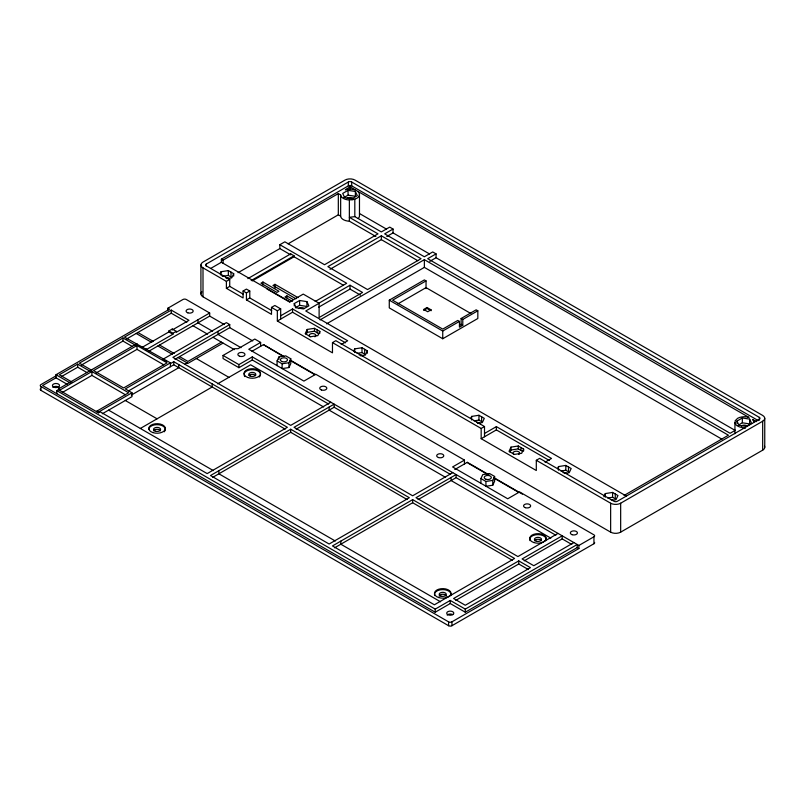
<?xml version="1.0" encoding="UTF-8"?>
<svg xmlns="http://www.w3.org/2000/svg" width="805" height="805" viewBox="0 0 805 805"><rect width="100%" height="100%" fill="white"/><g stroke="black" fill="none" stroke-linecap="round" stroke-linejoin="round"><path stroke-width="1.21" d="M220.067 273.831L221.043 271.718L228.348 270.591L233.692 273.68L233.692 276.085M233.692 273.68L231.729 277.896L226.869 278.651M277.091 360.892L278.933 356.937L285.775 355.88L290.786 358.768L290.786 363.598L288.955 367.553L282.112 368.61L282.112 363.79L277.091 360.892L277.091 365.712M288.955 367.553L288.955 362.723L290.786 358.768M307.168 329.446L305.206 333.662L310.549 336.752L317.854 335.625L319.816 331.408L314.463 328.319L307.168 329.446L307.168 332.344L306.182 334.447M353.717 350.99L354.693 348.887L361.998 347.75L367.342 350.839L367.342 353.254M367.342 350.839L365.39 355.055L360.519 355.81M470.663 418.509L471.639 416.406L478.945 415.269L484.288 418.359L482.336 422.575L477.466 423.329M480.917 478.562L482.748 474.618L489.601 473.551L494.612 476.449L494.612 481.269L492.781 485.224L485.928 486.28L485.928 481.46L480.917 478.562L480.917 483.392M492.781 485.224L492.781 480.404L494.612 476.449M510.984 447.127L509.032 451.343L514.375 454.423L521.68 453.296L523.632 449.079L518.289 445.99L510.984 447.127L510.984 450.015L510.008 452.128M557.543 468.671L558.519 466.558L565.824 465.431L571.168 468.52L569.205 472.736L564.345 473.491M603.831 496.725L605.3 493.566L612.595 492.439L617.948 495.528L615.986 499.744L612.333 500.308M206.342 266.314L206.342 264L348.344 182.021A2.365 1.369 0 0 1 351.684 182.021L759.336 417.372L759.336 420.26M318.528 303.404L350.014 285.222L362.552 292.457L319.112 317.532L319.112 303.264L303.233 294.097L289.87 301.815L221.375 262.269L221.375 259.18L348.344 185.875A2.365 1.369 0 0 1 351.684 185.875L758.25 420.602M221.375 259.18L223.045 260.146L338.321 193.592L340.656 194.941L340.887 195.967A9.449 5.454 0 0 0 347.569 199.821L352.459 199.821L356.696 198.412A9.449 5.454 0 0 0 358.205 191.832L358.426 191.701M745.188 428.491L741.848 427.465A9.449 5.454 0 0 1 735.166 423.601L735.166 420.774L737.611 418.328A9.449 5.454 0 0 1 749.022 417.463L350.014 186.841L345.295 189.829A9.449 5.454 0 0 1 354.743 189.829L354.975 189.698M210.638 268.468L221.375 262.269M348.062 190.342L342.719 193.421L344.671 197.638L351.976 198.775L357.319 195.685L355.367 191.469L348.062 190.342L348.062 195.162L343.785 197.628M167.913 310.237L167.913 308.184L182.946 299.5A2.365 1.369 0 0 1 186.287 299.5L209.682 313.004L209.682 316.093L148.321 351.513M238.049 272.704L279.848 248.574L279.848 244.71L284.859 241.822L324.536 264.724L377.998 233.863L349.36 217.32L354.814 216.615L381.339 231.931L389.701 227.111L393.041 229.043L393.041 232.897L429.498 253.947M328.651 404.07L252.287 359.976L238.914 367.694L223.045 358.527L223.045 355.448L238.914 364.605L252.287 356.887L578.896 545.458L578.896 548.547L577.225 547.581L465.29 612.213L450.257 603.529L435.223 612.213L42.615 385.535L55.978 377.817L55.978 374.738L169.583 309.14L167.913 308.184M57.215 375.17L40.944 384.569A2.365 1.369 0 0 0 40.944 386.501L40.944 390.365L448.586 625.716A2.365 1.369 0 0 0 451.927 625.716L593.939 543.727A2.365 1.369 0 0 0 594.543 542.409M90.23 371.357L77.693 364.122L59.318 374.738L71.846 381.973M135.502 345.214L122.974 337.989L79.363 363.156L91.901 370.391L91.901 369.626M142.183 346.573L142.183 347.337L168.919 331.912L168.919 330.946L172.26 329.014L172.26 329.98L188.964 320.33L171.254 310.106L124.473 337.114L170.419 362.874L170.419 366.728M288.069 243.824L338.321 214.814L340.656 216.153L340.887 217.189A9.449 5.454 0 0 0 347.569 221.043L349.36 221.184L375.875 236.499M61.482 376.569L77.693 367.211L87.091 372.635M81.496 365.017L122.974 341.068L132.372 346.502M126.606 338.975L171.254 313.195L186.881 322.221M201.874 291.863A7.084 4.095 0 0 0 203.001 296.803L610.643 532.145A7.084 4.095 0 0 0 620.665 532.145L762.677 450.166L762.677 421.226A7.084 4.095 0 0 0 762.677 415.44L355.025 180.089A7.084 4.095 0 0 0 345.003 180.089L203.001 262.078A7.084 4.095 0 0 0 203.001 267.864L226.386 281.368L229.727 279.436L229.727 286.379L243.301 294.217M226.386 281.368L226.386 288.311L229.727 286.379M247.839 278.631L290.706 253.877L294.046 255.809L294.046 256.765L343.453 285.292M170.419 363.639L173.759 361.717L287.365 427.304L207.177 473.602L100.253 411.868L98.582 412.834L58.483 389.68L58.483 388.916L137.001 343.584M56.813 393.736L56.813 390.646L58.483 389.68M58.483 388.916L60.154 389.882L91.901 371.548L128.649 392.77L96.912 411.093L96.912 411.868M137.001 345.506L93.571 370.592L123.638 387.95L167.078 362.874L137.001 345.506L137.001 349.37L95.745 373.188M251.18 280.553L294.046 255.809M252.247 280.905L294.046 256.765M62.267 392.518L91.901 375.412L125.409 394.762M226.386 288.311L243.09 297.961L243.09 291.007L246.431 289.086L249.781 291.007L249.781 297.961L271.708 310.619M168.919 330.946L172.924 333.26L176.265 331.328L176.265 332.294L209.682 313.004M262.953 282.032L260.951 283.189L276.94 292.416L278.943 291.259L262.953 282.032L262.953 284.92M172.924 333.26L172.924 334.226L146.198 349.652L146.198 348.887M243.09 291.007L246.431 292.94L249.781 291.007M246.431 292.94L246.431 299.883L249.781 297.961M298.011 297.639L274.958 284.326L272.955 285.483L295.988 298.786M162.902 359.302L226.386 322.644L229.727 324.576L229.727 327.665L174.927 359.302M381.339 235.795L327.877 266.656L367.563 289.569L421.025 258.697L381.339 235.795L381.339 239.649L330.02 269.283M393.041 229.043L384.679 233.863L424.366 256.765L432.718 251.945L436.058 253.877L436.058 257.731L735.186 430.434M229.727 324.576L172.924 357.37L290.706 425.372L330.805 402.228M386.772 236.509L393.041 232.897M170.419 362.874L125.308 388.916L131.99 392.77L131.99 396.634L102.336 413.75M293.362 299.581L286.932 295.878L284.93 297.035L292.416 301.352M246.431 299.883L271.496 314.353L271.496 307.409L274.837 305.477L280.683 308.858L280.683 319.082M128.528 390.908L173.759 364.796L285.222 429.146M96.912 411.093L98.582 412.059L131.99 392.77M221.375 342.135L187.957 361.425L179.606 356.605M131.396 395.044L178.77 367.694L178.77 364.605M185.12 364.031L187.122 362.874M271.496 307.409L277.343 310.78L280.683 308.858M223.045 343.101L187.957 363.357L177.935 357.561M294.268 303.576L299.611 300.486L306.916 301.623L308.868 305.84L303.525 308.929L296.22 307.792L294.268 303.576L294.268 305.991M280.683 315.801L292.547 308.949L347.68 340.787L341.209 344.52M295.334 307.782L299.611 305.316L306.916 306.443L306.916 301.623M277.343 310.78L277.343 321.004L292.547 312.229L345.516 342.809M315.188 301.473L346.673 283.3L279.848 244.71M223.045 355.448L234.738 348.696L238.079 348.696L254.793 339.046L260.639 342.427L260.639 346.281M319.112 303.264L305.749 310.982L626.34 496.071M318.528 307.269L350.014 289.086L360.459 295.113M260.639 342.427L248.775 349.269L303.908 381.097L315.771 374.255L464.455 460.098L464.455 463.952M252.005 351.262L263.476 344.641L284.014 356.494M320.038 319.897L424.366 259.663L728.424 435.213L624.096 495.447M436.058 253.877L427.707 258.697L730.095 433.281L735.317 430.273M140.352 428.461L212.188 386.984L212.188 383.894M217.581 383.864L250.617 364.796L323.64 406.968M429.79 261.353L436.058 257.731M326.558 323.851L424.366 267.381L721.914 439.168M461.114 325.25L461.114 318.498L476.158 309.824L477.828 310.78L477.828 318.498L442.74 338.754L389.278 307.892L389.278 300.174L424.366 279.919L426.036 280.885L426.036 288.603M426.036 280.885L392.619 300.174L442.74 329.114L457.773 320.43L459.444 321.396L459.444 327.182L462.784 325.25L462.784 319.464L477.828 310.78M398.012 303.817L426.036 287.637L470.824 313.497M277.343 321.004L332.475 352.842L332.475 342.618L335.816 340.686L484.509 426.529L484.509 436.753M431.047 309.824L427.032 307.51L423.692 309.432L427.707 311.746L431.047 309.824L431.047 310.78M423.692 310.398L427.032 308.466L430.041 310.207M389.278 300.174L442.74 331.036L459.444 321.396M459.444 325.25L461.114 324.284L462.784 325.25M290.706 429.236L210.518 475.534L329.134 544.019L409.322 497.711L290.706 429.236L290.706 432.315L407.149 499.543M212.601 477.415L290.706 432.315M296.18 429.166L334.145 407.239L450.589 474.467M332.475 342.618L481.169 428.461L484.509 426.529M484.509 433.472L496.373 426.63L551.506 458.458L545.035 462.191M481.169 428.461L481.169 438.685L496.373 429.91L549.342 460.49M464.455 460.098L452.601 466.95L507.734 498.778L519.587 491.925L593.939 534.852A2.365 1.369 0 0 1 593.939 536.784L593.939 543.727M454.755 469.557L467.303 462.312L488.917 474.799M452.762 472.636L412.663 495.789L294.046 427.304L334.145 404.15L334.145 407.239M412.663 499.643L332.475 545.941L434.388 604.776L514.576 558.479L412.663 499.643L412.663 502.733L512.413 560.32M334.568 547.823L412.663 502.733M418.137 499.573L456.103 477.657L555.853 535.234M481.169 438.685L536.301 470.512L536.301 460.289L539.642 458.357L613.984 501.284A2.365 1.369 0 0 0 617.324 501.284L759.336 419.294A2.365 1.369 0 0 0 759.336 417.372M736.998 421.065L742.341 417.976L749.646 419.103L751.598 423.319L746.255 426.409L738.95 425.282L736.998 421.065L736.998 423.47M738.064 425.261L742.341 422.796L749.646 423.923L749.646 419.103M558.016 533.403L517.917 556.557L416.004 497.711L456.103 474.568L456.103 477.657M56.813 390.646L435.223 609.123L450.257 600.439L465.29 609.123L577.225 544.492L577.225 547.581M518.752 560.894L453.597 598.507L465.29 605.259L530.455 567.646L518.752 560.894L518.752 563.983L455.771 600.349M536.301 460.289L610.643 503.216A7.084 4.095 0 0 0 620.665 503.216L762.677 421.226M524.266 560.803L562.192 538.897L571.761 544.422M573.885 542.57L533.796 565.714L522.093 558.962L562.192 535.818L562.192 538.897M578.896 545.458L593.939 536.784M40.944 386.501L448.586 621.852A2.365 1.369 0 0 0 451.927 621.852L578.896 548.547M222.261 276.356L228.348 275.411L231.015 276.96L231.015 272.13M307.168 332.344L314.463 331.217L318.921 333.783M282.112 363.79L288.955 362.723M357.128 353.335L361.998 352.58L364.675 354.12L364.675 349.3M474.075 420.854L478.945 420.099L481.621 421.639L481.621 416.819M510.984 450.015L518.289 448.888L522.747 451.464M485.928 481.46L492.781 480.404M560.954 471.006L565.824 470.251L568.491 471.8L568.491 466.97M607.735 498.013L612.595 497.259L615.272 498.808L615.272 493.978M348.062 195.162L355.367 196.289L355.367 191.469M756.67 421.619L752.484 419.465A9.449 5.454 0 0 1 753.752 422.192M359.503 213.536L386.46 229.103M381.339 239.649L417.805 260.699M461.114 318.498L462.784 319.464M279.848 248.574L290.706 254.843L290.706 253.877M266.938 288.955L289.901 302.217M229.727 279.436L206.342 265.932A2.365 1.369 0 0 1 206.342 264M290.504 360.248L315.369 374.597M494.32 477.918L522.435 494.149M282.354 355.931L263.476 344.641M289.921 360.298L314.785 374.647M468.882 463.62L488.343 474.849M493.747 477.969L518.611 492.328M209.682 316.093L224.303 324.526M229.727 327.665L252.7 340.928M212.601 331.278L197.99 322.845L197.99 319.756M241.007 347.68L218.034 334.417L218.034 331.328M192.969 325.733L207.589 334.176M213.023 337.305L234.356 349.622M445.578 477.365L329.134 410.137L329.134 407.048M550.831 538.132L451.092 480.545L451.092 477.456M172.26 329.014L176.265 331.328M168.919 331.912L172.924 334.226M196.319 358.527L228.892 377.344M137.846 332.485L153.463 341.511M159.561 345.023L174.182 353.465M136.166 333.451L151.793 342.477M157.891 345.989L172.512 354.431M518.752 563.983L528.322 569.507M163.737 359.785L166.243 361.234L166.243 360.459M137.001 349.37L163.858 364.866M125.308 400.488L157.056 418.811M55.978 374.738L70.176 382.928M55.978 377.817L67.137 384.267M108.605 410.137L213.375 470.623M335.313 541.02L218.869 473.793L218.869 470.704M440.566 601.798L340.827 544.21L340.827 541.121M467.303 462.312L467.796 462.996M764.75 418.328L764.75 447.268M742.341 417.976L742.341 422.796M734.935 422.575L734.935 433.734M620.665 503.216L620.665 532.145M612.595 492.439L612.595 497.259M610.643 503.216L610.643 532.145M605.3 493.566L605.3 497.188M565.824 465.431L565.824 470.251M558.519 466.558L558.519 470.18M523.632 449.079L523.632 451.011M520.966 447.54L520.966 450.428M518.289 445.99L518.289 448.888M496.373 426.63L496.373 429.91M478.945 415.269L478.945 420.099M471.639 416.406L471.639 420.019M465.29 609.123L465.29 612.213M451.927 621.852L451.927 625.716M450.257 600.439L450.257 603.529M448.586 621.852L448.586 625.716M442.74 331.036L442.74 338.754M435.223 609.123L435.223 612.213M427.032 307.51L427.032 308.466M424.366 259.663L424.366 267.381M361.998 347.75L361.998 352.58M359.473 194.558L359.473 215.78A9.449 5.454 0 0 1 358.205 218.507M354.814 199.248L354.814 216.615M354.693 348.887L354.693 352.499M351.684 182.021L351.684 185.875M350.014 186.841L350.014 189.336M350.014 285.222L350.014 289.086M349.36 199.962L349.36 221.184M348.344 182.021L348.344 185.875M340.656 194.941L340.656 216.153M338.321 193.592L338.321 214.814M319.816 331.408L319.816 333.33M317.14 329.859L317.14 332.757M314.463 328.319L314.463 331.217M299.611 300.486L299.611 305.316M292.547 308.949L292.547 312.229M286.932 295.878L286.932 297.8M278.933 356.937L278.933 359.352M274.958 284.326L274.958 288.19M252.287 356.887L252.287 359.976M238.914 364.605L238.914 367.694M228.348 270.591L228.348 275.411M223.045 260.146L223.045 263.235M221.043 271.718L221.043 275.34M203.001 267.864L203.001 296.803M200.918 264.966L200.918 293.906M173.759 361.717L173.759 364.796M171.254 310.106L171.254 313.195M122.974 337.989L122.974 341.068M98.582 412.059L98.582 412.834M91.901 371.548L91.901 375.412M77.693 364.122L77.693 367.211M60.154 389.882L60.154 390.646M764.509 446.212A7.084 4.095 0 0 1 762.677 450.166M310.167 336.782A3.311 1.912 0 0 1 311.656 333.582A3.311 1.912 0 0 1 315.701 335.927M315.379 336.379A3.311 1.912 0 0 1 314.846 336.782M513.993 454.453A3.311 1.912 0 0 1 513.993 451.756A3.311 1.912 0 0 1 518.672 451.756A3.311 1.912 0 0 1 518.672 454.453M225.531 277.785A3.311 1.912 0 0 1 229.586 279.134M298.705 308.577A3.311 1.912 0 0 1 304.431 308.577M359.181 354.945A3.311 1.912 0 0 1 363.236 356.303M476.993 422.404A3.311 1.912 0 0 1 480.183 423.822M563.007 472.626A3.311 1.912 0 0 1 566.73 473.511M610.643 499.563A3.311 1.912 0 0 1 612.977 500.126M347.156 198.422A3.311 1.912 0 0 1 352.882 198.422M741.435 426.056A3.311 1.912 0 0 1 747.161 426.056M52.909 387.406A3.542 2.043 0 0 1 59.047 387.406M447.188 615.04A3.542 2.043 0 0 1 452.762 614.618M439.198 596.294A3.542 2.043 0 0 1 442.74 594.251A3.542 2.043 0 0 1 446.282 596.294M153.634 430.826A3.542 2.043 0 0 1 157.056 429.307A3.542 2.043 0 0 1 160.477 430.826M40.944 390.365A2.365 1.369 0 0 1 40.562 388.714M249.077 375.502A3.542 2.043 0 0 1 252.438 374.335A3.542 2.043 0 0 1 255.618 375.673M534.54 540.789A3.542 2.043 0 0 1 537.971 539.269A3.542 2.043 0 0 1 541.393 540.789M434.75 595.599A8.271 4.77 0 0 1 442.74 589.592A8.271 4.77 0 0 1 450.73 595.599M148.784 429.427A8.271 4.77 0 0 1 159.199 424.809A8.271 4.77 0 0 1 164.22 431.812M260.146 375.935A8.271 4.77 0 0 1 259.21 377.052M244.901 376.599A8.271 4.77 0 0 1 244.187 375.432M244.026 374.184A8.271 4.77 0 0 1 252.74 369.676A8.271 4.77 0 0 1 260.538 374.707M529.982 540.618A8.271 4.77 0 0 1 537.971 534.611A8.271 4.77 0 0 1 545.951 540.618M250.003 376.016L249.379 375.613A3.542 2.043 0 0 1 251.673 372.433A3.542 2.043 0 0 1 255.708 374.979A3.542 2.043 0 0 1 250.003 376.016M282.173 361.606A3.542 2.043 0 0 0 287.486 359.835A3.542 2.043 0 0 0 282.173 358.064A3.542 2.043 0 0 0 282.173 361.606M485.989 479.277A3.542 2.043 0 0 0 491.312 477.506A3.542 2.043 0 0 0 485.989 475.735A3.542 2.043 0 0 0 485.989 479.277M187.857 312.843A3.542 2.043 0 0 0 193.18 311.072A3.542 2.043 0 0 0 187.857 309.301A3.542 2.043 0 0 0 187.857 312.843M239.649 356.253A3.542 2.043 0 0 0 244.972 354.482A3.542 2.043 0 0 0 239.649 352.711A3.542 2.043 0 0 0 239.649 356.253M321.517 390.012A3.542 2.043 0 0 0 326.83 388.241A3.542 2.043 0 0 0 321.517 386.47A3.542 2.043 0 0 0 321.517 390.012M438.463 457.532A3.542 2.043 0 0 0 443.776 455.761A3.542 2.043 0 0 0 438.463 453.99A3.542 2.043 0 0 0 438.463 457.532M525.333 507.683A3.542 2.043 0 0 0 530.656 505.912A3.542 2.043 0 0 0 525.333 504.141A3.542 2.043 0 0 0 525.333 507.683M572.114 534.691A3.542 2.043 0 0 0 577.437 532.92A3.542 2.043 0 0 0 572.114 531.149A3.542 2.043 0 0 0 572.114 534.691M54.207 387.306A3.542 2.043 0 0 0 59.52 385.535A3.542 2.043 0 0 0 54.207 383.764A3.542 2.043 0 0 0 54.207 387.306M447.751 614.618A3.542 2.043 0 0 0 453.678 613.702A3.542 2.043 0 0 0 449.341 611.196A3.542 2.043 0 0 0 447.751 614.618M155.285 431.198A3.542 2.043 0 0 0 160.597 429.427A3.542 2.043 0 0 0 155.285 427.656A3.542 2.043 0 0 0 155.285 431.198M440.969 596.133A3.542 2.043 0 0 0 446.282 594.362A3.542 2.043 0 0 0 440.969 592.591A3.542 2.043 0 0 0 440.969 596.133M536.2 541.161A3.542 2.043 0 0 0 541.513 539.38A3.542 2.043 0 0 0 536.2 537.609A3.542 2.043 0 0 0 536.2 541.161M438.604 597.531A8.271 4.77 0 0 0 451.011 593.396A8.271 4.77 0 0 0 438.604 589.26A8.271 4.77 0 0 0 438.604 597.531M152.92 432.597A8.271 4.77 0 0 0 165.327 428.461A8.271 4.77 0 0 0 152.92 424.326A8.271 4.77 0 0 0 152.92 432.597M247.759 377.475A8.271 4.77 0 0 0 260.538 373.741A8.271 4.77 0 0 0 248.544 369.223A8.271 4.77 0 0 0 247.759 377.475M533.836 542.55A8.271 4.77 0 0 0 546.233 538.424A8.271 4.77 0 0 0 533.836 534.289A8.271 4.77 0 0 0 533.836 542.55"/></g></svg>
